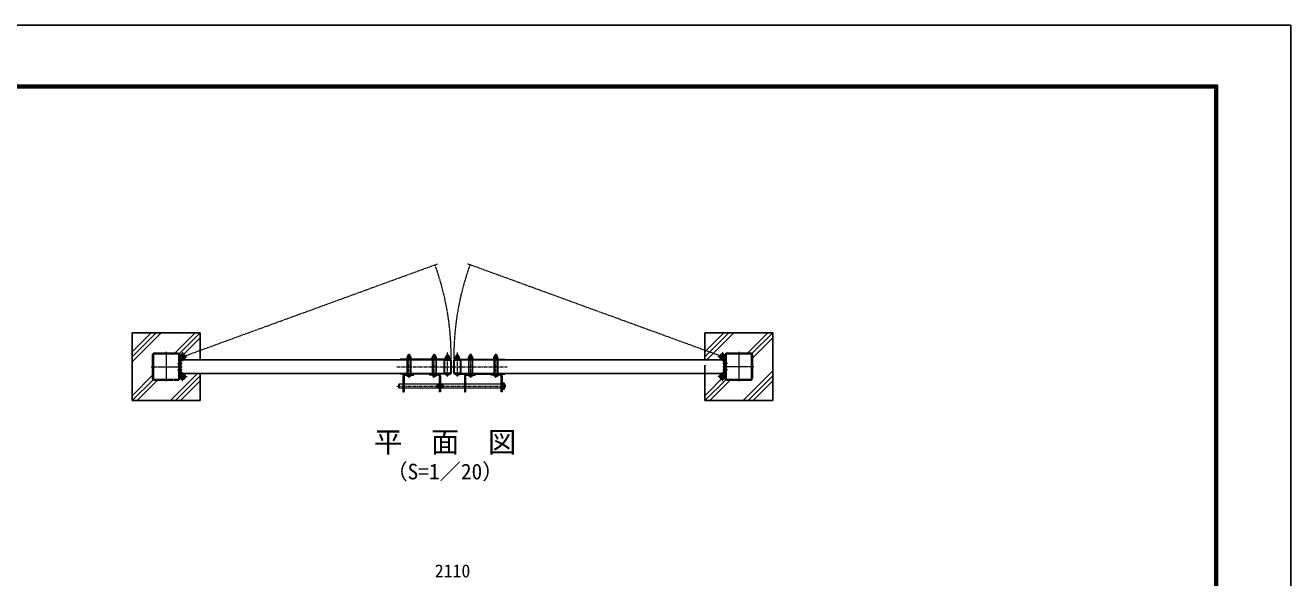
# Model space of a CAD drawing. Units: millimetres, scale not verified. Extents: x -4200 to 4200, y -2970 to 2970.
# Drawn here: x -462 to 4200, y 936 to 2970 of the extents above; entities that cross this region are included whole.
import ezdxf
from ezdxf.enums import TextEntityAlignment as Align

# ---------------------------------------------------------------- set-up
doc = ezdxf.new("R2010")
doc.units = ezdxf.units.MM
doc.header["$LTSCALE"] = 10
for name, pattern in [('USER1', [2, 1.25, -0.25, 0.25, -0.25]), ('USER2', [1.125, 0.75, -0.125, 0.125, -0.125]), ('USER3', [0.375, 0.25, -0.125]), ('USER4', [1.25, 0.625, -0.125, 0.125, -0.125, 0.125, -0.125])]:
    doc.linetypes.add(name, pattern=pattern)
for name, color, linetype, lineweight in [('0-0_D-TTL-TXT', 7, 'Continuous', 25), ('0-1_D-TTL', 7, 'Continuous', 25), ('0-2_D-STR1', 1, 'Continuous', 25), ('0-4_D-STR-DIM', 7, 'Continuous', 13), ('0-7_D-BMK', 2, 'USER1', 13), ('0-8_D-STR4', 7, 'Continuous', 25), ('0-9_D-DCR-HCH', 7, 'Continuous', 13), ('0-A_D-STR3', 3, 'Continuous', 13)]:
    doc.layers.add(name, color=color, linetype=linetype, lineweight=lineweight)
doc.styles.add('ＭＳ ゴシック', font='')
doc.styles.get('ＭＳ ゴシック').set_extended_font_data('MS Gothic')

msp = doc.modelspace()

# ---------------------------------------------------------------- linework, layer by layer
at = {"layer": '0-1_D-TTL', "color": 2}
msp.add_lwpolyline([(-4200, 2970), (4200, 2970), (4200, -2970), (-4200, -2970)], close=True, dxfattribs=at)
at = {"layer": '0-1_D-TTL'}
for points in [[(-3930, 2750), (3930, 2750), (3930, -2750), (-3930, -2750)], [(-3927.5, 2747.5), (3927.5, 2747.5), (3927.5, -2747.5), (-3927.5, -2747.5)], [(-3925, 2745), (3925, 2745), (3925, -2745), (-3925, -2745)], [(-3922.5, 2742.5), (3922.5, 2742.5), (3922.5, -2742.5), (-3922.5, -2742.5)], [(-3920, 2740), (3920, 2740), (3920, -2740), (-3920, -2740)]]:
    msp.add_lwpolyline(points, close=True, dxfattribs=at)
at = {"layer": '0-2_D-STR1', "linetype": 'USER4'}
for p, q in [((6.7, 1756.77), (6.7, 1669.57)), ((9.9, 1756.77), (9.9, 1669.57)), ((100.3, 1763.17), (13.1, 1763.17)), ((100.3, 1759.97), (13.1, 1759.97)), ((103.5, 1669.57), (103.5, 1756.77)), ((2119.9, 1669.57), (2119.9, 1756.77)), ((2123.1, 1763.17), (2210.3, 1763.17)), ((2123.1, 1759.97), (2210.3, 1759.97)), ((2213.5, 1756.77), (2213.5, 1669.57)), ((2216.7, 1756.77), (2216.7, 1669.57)), ((13.1, 1666.37), (100.3, 1666.37)), ((13.1, 1663.17), (100.3, 1663.17)), ((2210.3, 1666.37), (2123.1, 1666.37)), ((2210.3, 1663.17), (2123.1, 1663.17))]:
    msp.add_line(p, q, dxfattribs=at)
at = {"layer": '0-2_D-STR1'}
for p, q in [((106.7, 1756.77), (106.7, 1676.47)), ((106.7, 1669.57), (106.7, 1756.77)), ((1080.7, 1738.17), (111.7, 1738.17)), ((1080.7, 1689.77), (1080.7, 1736.57)), ((1080.7, 1689.77), (1080.7, 1736.57)), ((1082.3, 1738.17), (1105.1, 1738.17)), ((1082.3, 1738.17), (1105.1, 1738.17)), ((1106.7, 1736.57), (1106.7, 1689.77)), ((1106.7, 1736.57), (1106.7, 1689.77)), ((1116.7, 1736.57), (1116.7, 1689.77)), ((1116.7, 1736.57), (1116.7, 1689.77)), ((1141.1, 1738.17), (1118.3, 1738.17)), ((1141.1, 1738.17), (1118.3, 1738.17)), ((1142.7, 1738.17), (2111.7, 1738.17)), ((1142.7, 1689.77), (1142.7, 1736.57)), ((1142.7, 1689.77), (1142.7, 1736.57)), ((2111.7, 1688.17), (2111.7, 1738.17)), ((2116.7, 1756.77), (2116.7, 1676.47)), ((2116.7, 1669.57), (2116.7, 1756.77)), ((1080.7, 1688.17), (111.7, 1688.17)), ((1105.1, 1688.17), (1082.3, 1688.17)), ((1105.1, 1688.17), (1082.3, 1688.17)), ((1118.3, 1688.17), (1141.1, 1688.17)), ((1118.3, 1688.17), (1141.1, 1688.17)), ((1142.7, 1688.17), (2111.7, 1688.17))]:
    msp.add_line(p, q, dxfattribs=at)
for points in [[(1105.1, 1689.77), (1082.3, 1689.77), (1082.3, 1736.57), (1105.1, 1736.57)], [(1105.1, 1689.77), (1082.3, 1689.77), (1082.3, 1736.57), (1105.1, 1736.57)], [(1118.3, 1689.77), (1141.1, 1689.77), (1141.1, 1736.57), (1118.3, 1736.57)], [(1118.3, 1689.77), (1141.1, 1689.77), (1141.1, 1736.57), (1118.3, 1736.57)]]:
    msp.add_lwpolyline(points, close=True, dxfattribs=at)
at = {"layer": '0-2_D-STR1', "linetype": 'USER4'}
for centre, radius, start, end in [((13.1, 1756.77), 6.4, 90, 180), ((13.1, 1756.77), 3.2, 90, 180), ((100.3, 1756.77), 6.4, 0, 90), ((100.3, 1756.77), 3.2, 0, 90), ((2123.1, 1756.77), 6.4, 90, 180), ((2123.1, 1756.77), 3.2, 90, 180), ((2210.3, 1756.77), 6.4, 0, 90), ((2210.3, 1756.77), 3.2, 0, 90), ((13.1, 1669.57), 6.4, 180, 270), ((13.1, 1669.57), 3.2, 180, 270), ((100.3, 1669.57), 6.4, 270, 0), ((100.3, 1669.57), 3.2, 270, 0), ((2123.1, 1669.57), 6.4, 180, 270), ((2123.1, 1669.57), 3.2, 180, 270), ((2210.3, 1669.57), 6.4, 270, 0), ((2210.3, 1669.57), 3.2, 270, 0)]:
    msp.add_arc(centre, radius, start, end, dxfattribs=at)
at = {"layer": '0-2_D-STR1'}
for centre, start, end in [((1082.3, 1736.57), 90, 180), ((1082.3, 1736.57), 90, 180), ((1105.1, 1736.57), 0, 90), ((1105.1, 1736.57), 0, 90), ((1118.3, 1736.57), 90, 180), ((1118.3, 1736.57), 90, 180), ((1141.1, 1736.57), 0, 90), ((1141.1, 1736.57), 0, 90), ((1082.3, 1689.77), 180, 270), ((1082.3, 1689.77), 180, 270), ((1105.1, 1689.77), 270, 0), ((1105.1, 1689.77), 270, 0), ((1118.3, 1689.77), 180, 270), ((1118.3, 1689.77), 180, 270), ((1141.1, 1689.77), 270, 0), ((1141.1, 1689.77), 270, 0)]:
    msp.add_arc(centre, 1.6, start, end, dxfattribs=at)
at = {"layer": '0-7_D-BMK', "linetype": 'USER4'}
for p, q in [((117.4, 1749.87), (1056.95, 2091.84)), ((2106, 1749.87), (1166.45, 2091.84))]:
    msp.add_line(p, q, dxfattribs=at)
at = {"layer": '0-7_D-BMK', "linetype": 'USER2'}
for p, q in [((56.7, 1768.17), (56.7, 1658.17)), ((98.5, 1725.17), (116.2, 1725.17)), ((101.14, 1749.87), (133.67, 1749.87)), ((117.4, 1766.14), (117.4, 1733.61)), ((2122.27, 1749.87), (2089.74, 1749.87)), ((2106, 1766.14), (2106, 1733.61)), ((2124.9, 1725.17), (2107.2, 1725.17)), ((2166.7, 1768.17), (2166.7, 1658.17)), ((1.7, 1713.17), (116.2, 1713.17)), ((98.5, 1701.17), (116.2, 1701.17)), ((117.4, 1660.21), (117.4, 1692.74)), ((2106, 1660.21), (2106, 1692.74)), ((2221.7, 1713.17), (2107.2, 1713.17)), ((2124.9, 1701.17), (2107.2, 1701.17)), ((101.14, 1676.47), (133.67, 1676.47)), ((2122.27, 1676.47), (2089.74, 1676.47))]:
    msp.add_line(p, q, dxfattribs=at)
at = {"layer": '0-7_D-BMK'}
for p, q in [((951.71, 1672.37), (951.71, 1760.45)), ((1044.7, 1672.37), (1044.7, 1760.45)), ((1044.7, 1672.37), (1044.7, 1760.45)), ((1093.7, 1676.87), (1093.7, 1764.95)), ((1093.7, 1743.47), (1093.7, 1735.17)), ((1129.7, 1676.87), (1129.7, 1764.95)), ((1129.7, 1743.47), (1129.7, 1735.17)), ((1178.7, 1672.37), (1178.7, 1760.45)), ((1271.7, 1672.37), (1271.7, 1760.45)), ((906.19, 1713.17), (1312.85, 1713.17)), ((951.71, 1688.87), (951.71, 1678.37)), ((1044.7, 1682.87), (1044.7, 1691.17)), ((1044.7, 1688.87), (1044.7, 1678.37)), ((1093.7, 1682.87), (1093.7, 1691.17)), ((1129.7, 1682.87), (1129.7, 1691.17)), ((1178.7, 1682.87), (1178.7, 1691.17)), ((1178.7, 1688.87), (1178.7, 1678.37)), ((1271.7, 1688.87), (1271.7, 1678.37)), ((906.45, 1641.87), (1303.95, 1641.87))]:
    msp.add_line(p, q, dxfattribs=at)
at = {"layer": '0-7_D-BMK', "linetype": 'USER4'}
for centre, start, end in [((117.4, 1749.87), 359.45567, 20), ((2106, 1749.87), 160, 180.54433)]:
    msp.add_arc(centre, 989.39, start, end, dxfattribs=at)
at = {"layer": '0-8_D-STR4'}
for p, q in [((181.7, 1738.17), (181.7, 1838.17)), ((2041.7, 1838.17), (2291.7, 1838.17)), ((2041.7, 1767.92), (2111.95, 1838.17)), ((2041.7, 1749.54), (2130.34, 1838.17)), ((2041.7, 1738.17), (2041.7, 1838.17)), ((2048.72, 1738.17), (2148.72, 1838.17)), ((2198.32, 1763.17), (2273.32, 1838.17)), ((2216.7, 1744.79), (2291.7, 1819.79)), ((181.7, 1588.17), (181.7, 1688.17)), ((2041.7, 1588.17), (2041.7, 1718.17)), ((2042.15, 1607.01), (2116.7, 1681.56)), ((2182.37, 1588.17), (2291.7, 1697.51)), ((2200.75, 1588.17), (2291.7, 1679.12)), ((2041.7, 1588.17), (2118.58, 1665.05)), ((2060.09, 1588.17), (2135.09, 1663.17)), ((2219.14, 1588.17), (2291.7, 1660.74)), ((-68.3, 1588.17), (181.7, 1588.17)), ((2291.7, 1588.17), (2041.7, 1588.17))]:
    msp.add_line(p, q, dxfattribs=at)
for points in [[(181.7, 1838.17), (-68.3, 1838.17), (-68.3, 1588.17)], [(2214.83, 1761.3), (2291.7, 1838.17), (2291.7, 1588.17)]]:
    msp.add_lwpolyline(points, dxfattribs=at)
at = {"layer": '0-9_D-DCR-HCH'}
for p, q in [((-68.3, 1731.15), (38.72, 1838.17)), ((-68.3, 1749.54), (20.34, 1838.17)), ((-68.3, 1767.92), (1.95, 1838.17)), ((88.32, 1763.17), (163.32, 1838.17)), ((106.7, 1763.17), (181.7, 1838.17)), ((106.7, 1744.79), (181.7, 1819.79)), ((-67.85, 1607.01), (6.7, 1681.56)), ((72.37, 1588.17), (172.37, 1688.17)), ((90.75, 1588.17), (181.7, 1679.12)), ((-68.3, 1588.17), (8.58, 1665.05)), ((-49.91, 1588.17), (25.09, 1663.17)), ((109.14, 1588.17), (181.7, 1660.74))]:
    msp.add_line(p, q, dxfattribs=at)
at = {"layer": '0-A_D-STR3'}
for p, q in [((106.7, 1730.17), (111.2, 1730.17)), ((111.2, 1749.87), (111.2, 1676.47)), ((111.2, 1741.15), (113.81, 1744.82)), ((919.2, 1740.47), (919.2, 1738.17)), ((1104.2, 1740.47), (919.2, 1740.47)), ((1104.2, 1738.17), (919.2, 1738.17)), ((959.96, 1740.47), (943.96, 1740.47)), ((959.66, 1744.07), (944.26, 1744.07)), ((944.26, 1744.07), (944.26, 1742.07)), ((944.26, 1742.07), (959.66, 1742.07)), ((944.46, 1744.07), (944.46, 1749.87)), ((959.46, 1744.07), (944.46, 1744.07)), ((957.73, 1750.57), (946.19, 1750.57)), ((948.38, 1756.37), (947.71, 1755.69)), ((947.71, 1750.57), (947.71, 1755.69)), ((948.21, 1744.07), (948.21, 1749.87)), ((948.38, 1750.57), (948.38, 1756.37)), ((948.38, 1756.37), (955.03, 1756.37)), ((951.46, 1744.07), (951.46, 1742.07)), ((961.46, 1740.47), (951.96, 1740.47)), ((952.46, 1744.07), (952.46, 1742.07)), ((955.03, 1750.57), (955.03, 1756.37)), ((955.71, 1750.57), (955.71, 1755.69)), ((955.71, 1744.07), (955.71, 1749.87)), ((959.46, 1744.07), (959.46, 1749.87)), ((959.66, 1742.07), (959.66, 1744.07)), ((959.66, 1688.17), (959.66, 1738.17)), ((959.96, 1742.07), (959.96, 1740.47)), ((1052.7, 1740.47), (1036.7, 1740.47)), ((1052.4, 1744.07), (1037, 1744.07)), ((1037, 1744.07), (1037, 1742.07)), ((1037, 1742.07), (1052.4, 1742.07)), ((1037.2, 1744.07), (1037.2, 1749.87)), ((1052.2, 1744.07), (1037.2, 1744.07)), ((1050.48, 1750.57), (1038.93, 1750.57)), ((1041.38, 1756.37), (1040.7, 1755.69)), ((1040.7, 1750.57), (1040.7, 1755.69)), ((1040.95, 1744.07), (1040.95, 1749.87)), ((1041.38, 1750.57), (1041.38, 1756.37)), ((1041.38, 1756.37), (1048.02, 1756.37)), ((1044.2, 1744.07), (1044.2, 1742.07)), ((1045.2, 1744.07), (1045.2, 1742.07)), ((1048.02, 1750.57), (1048.02, 1756.37)), ((1048.45, 1744.07), (1048.45, 1749.87)), ((1048.7, 1750.57), (1048.7, 1755.69)), ((1052.2, 1744.07), (1052.2, 1749.87)), ((1052.4, 1742.07), (1052.4, 1744.07)), ((1052.7, 1742.07), (1052.7, 1740.47)), ((1101.7, 1740.47), (1085.7, 1740.47)), ((1101.4, 1744.07), (1086, 1744.07)), ((1086, 1744.07), (1086, 1742.07)), ((1086, 1742.07), (1101.4, 1742.07)), ((1086.2, 1744.07), (1086.2, 1749.87)), ((1101.2, 1744.07), (1086.2, 1744.07)), ((1099.48, 1750.57), (1087.93, 1750.57)), ((1090.38, 1755.87), (1089.7, 1755.19)), ((1089.7, 1750.57), (1089.7, 1755.19)), ((1089.95, 1744.07), (1089.95, 1749.87)), ((1090.38, 1750.57), (1090.38, 1755.87)), ((1090.38, 1755.87), (1097.02, 1755.87)), ((1093.2, 1744.07), (1093.2, 1742.07)), ((1094.2, 1744.07), (1094.2, 1742.07)), ((1097.02, 1750.57), (1097.02, 1755.87)), ((1097.45, 1744.07), (1097.45, 1749.87)), ((1097.7, 1750.57), (1097.7, 1755.19)), ((1101.2, 1744.07), (1101.2, 1749.87)), ((1101.4, 1742.07), (1101.4, 1744.07)), ((1101.7, 1742.07), (1101.7, 1740.47)), ((1104.2, 1740.47), (1104.2, 1738.17)), ((1119.2, 1740.47), (1119.2, 1738.17)), ((1119.2, 1740.47), (1304.2, 1740.47)), ((1119.2, 1738.17), (1304.2, 1738.17)), ((1121.7, 1742.07), (1121.7, 1740.47)), ((1121.7, 1740.47), (1137.7, 1740.47)), ((1122, 1744.07), (1137.4, 1744.07)), ((1122, 1742.07), (1122, 1744.07)), ((1137.4, 1742.07), (1122, 1742.07)), ((1122.2, 1744.07), (1122.2, 1749.87)), ((1122.2, 1744.07), (1137.2, 1744.07)), ((1123.92, 1750.57), (1135.47, 1750.57)), ((1125.7, 1750.57), (1125.7, 1755.19)), ((1125.95, 1744.07), (1125.95, 1749.87)), ((1126.38, 1750.57), (1126.38, 1755.87)), ((1133.02, 1755.87), (1126.38, 1755.87)), ((1129.2, 1744.07), (1129.2, 1742.07)), ((1130.2, 1744.07), (1130.2, 1742.07)), ((1133.02, 1750.57), (1133.02, 1755.87)), ((1133.02, 1755.87), (1133.7, 1755.19)), ((1133.45, 1744.07), (1133.45, 1749.87)), ((1133.7, 1750.57), (1133.7, 1755.19)), ((1137.2, 1744.07), (1137.2, 1749.87)), ((1137.4, 1744.07), (1137.4, 1742.07)), ((1170.7, 1742.07), (1170.7, 1740.47)), ((1170.7, 1740.47), (1186.7, 1740.47)), ((1170.7, 1740.47), (1186.7, 1740.47)), ((1171, 1744.07), (1186.4, 1744.07)), ((1171, 1742.07), (1171, 1744.07)), ((1186.4, 1742.07), (1171, 1742.07)), ((1171.2, 1744.07), (1171.2, 1749.87)), ((1171.2, 1744.07), (1186.2, 1744.07)), ((1172.92, 1750.57), (1184.47, 1750.57)), ((1174.7, 1750.57), (1174.7, 1755.69)), ((1174.95, 1744.07), (1174.95, 1749.87)), ((1175.38, 1750.57), (1175.38, 1756.37)), ((1182.02, 1756.37), (1175.38, 1756.37)), ((1178.2, 1744.07), (1178.2, 1742.07)), ((1179.2, 1744.07), (1179.2, 1742.07)), ((1182.02, 1750.57), (1182.02, 1756.37)), ((1182.02, 1756.37), (1182.7, 1755.69)), ((1182.45, 1744.07), (1182.45, 1749.87)), ((1182.7, 1750.57), (1182.7, 1755.69)), ((1186.2, 1744.07), (1186.2, 1749.87)), ((1186.4, 1744.07), (1186.4, 1742.07)), ((1261.95, 1740.47), (1271.45, 1740.47)), ((1263.45, 1742.07), (1263.45, 1740.47)), ((1263.45, 1740.47), (1279.45, 1740.47)), ((1263.75, 1744.07), (1279.15, 1744.07)), ((1263.75, 1742.07), (1263.75, 1744.07)), ((1279.15, 1742.07), (1263.75, 1742.07)), ((1263.95, 1744.07), (1263.95, 1749.87)), ((1263.95, 1744.07), (1278.95, 1744.07)), ((1265.67, 1750.57), (1277.22, 1750.57)), ((1267.7, 1750.57), (1267.7, 1755.69)), ((1267.7, 1744.07), (1267.7, 1749.87)), ((1268.38, 1750.57), (1268.38, 1756.37)), ((1275.02, 1756.37), (1268.38, 1756.37)), ((1270.95, 1744.07), (1270.95, 1742.07)), ((1271.95, 1744.07), (1271.95, 1742.07)), ((1275.02, 1750.57), (1275.02, 1756.37)), ((1275.02, 1756.37), (1275.7, 1755.69)), ((1275.2, 1744.07), (1275.2, 1749.87)), ((1275.7, 1750.57), (1275.7, 1755.69)), ((1278.95, 1744.07), (1278.95, 1749.87)), ((1279.15, 1744.07), (1279.15, 1742.07)), ((1304.2, 1740.47), (1304.2, 1738.17)), ((2112.2, 1741.15), (2109.59, 1744.82)), ((2112.2, 1749.87), (2112.2, 1676.47)), ((2116.7, 1730.17), (2112.2, 1730.17)), ((106.7, 1720.17), (111.2, 1720.17)), ((106.7, 1709.42), (111.2, 1709.42)), ((106.7, 1706.17), (111.2, 1706.17)), ((106.7, 1696.17), (111.2, 1696.17)), ((111.2, 1685.19), (113.81, 1681.53)), ((919.2, 1685.87), (919.2, 1688.17)), ((1104.2, 1688.17), (919.2, 1688.17)), ((1104.2, 1685.87), (919.2, 1685.87)), ((933.21, 1679.87), (933.21, 1620.87)), ((934.71, 1685.87), (968.71, 1685.87)), ((934.71, 1681.37), (968.71, 1681.37)), ((960.71, 1681.37), (942.71, 1681.37)), ((959.71, 1681.37), (943.71, 1681.37)), ((961.46, 1685.87), (951.96, 1685.87)), ((968.71, 1681.37), (968.71, 1685.87)), ((1061.7, 1685.87), (1027.7, 1685.87)), ((1027.7, 1681.37), (1027.7, 1685.87)), ((1061.7, 1681.37), (1027.7, 1681.37)), ((1053.7, 1681.37), (1035.7, 1681.37)), ((1052.7, 1681.37), (1036.7, 1681.37)), ((1063.2, 1679.87), (1063.2, 1620.87)), ((1102.7, 1685.87), (1084.7, 1685.87)), ((1104.2, 1685.87), (1104.2, 1688.17)), ((1119.2, 1685.87), (1119.2, 1688.17)), ((1119.2, 1688.17), (1304.2, 1688.17)), ((1119.2, 1685.87), (1304.2, 1685.87)), ((1120.7, 1685.87), (1138.7, 1685.87)), ((1160.2, 1679.87), (1160.2, 1620.87)), ((1161.7, 1685.87), (1195.7, 1685.87)), ((1161.7, 1681.37), (1195.7, 1681.37)), ((1169.7, 1681.37), (1187.7, 1681.37)), ((1170.7, 1681.37), (1186.7, 1681.37)), ((1195.7, 1681.37), (1195.7, 1685.87)), ((1288.7, 1685.87), (1254.7, 1685.87)), ((1254.7, 1681.37), (1254.7, 1685.87)), ((1288.7, 1681.37), (1254.7, 1681.37)), ((1261.95, 1685.87), (1271.45, 1685.87)), ((1262.7, 1681.37), (1280.7, 1681.37)), ((1263.7, 1681.37), (1279.7, 1681.37)), ((1290.2, 1679.87), (1290.2, 1620.87)), ((1304.2, 1685.87), (1304.2, 1688.17)), ((2112.2, 1685.19), (2109.59, 1681.53)), ((2116.7, 1720.17), (2112.2, 1720.17)), ((2116.7, 1709.42), (2112.2, 1709.42)), ((2116.7, 1706.17), (2112.2, 1706.17)), ((2116.7, 1696.17), (2112.2, 1696.17)), ((915.45, 1649.87), (928.71, 1649.87)), ((915.45, 1649.87), (915.45, 1633.87)), ((928.71, 1633.87), (915.45, 1633.87)), ((933.21, 1649.87), (1063.2, 1649.87)), ((1063.2, 1633.87), (933.21, 1633.87)), ((1067.7, 1649.87), (1155.7, 1649.87)), ((1155.7, 1633.87), (1067.7, 1633.87)), ((1160.2, 1649.87), (1290.2, 1649.87)), ((1290.2, 1633.87), (1160.2, 1633.87)), ((1294.7, 1649.87), (1298.45, 1649.87)), ((1298.45, 1633.87), (1294.7, 1633.87)), ((1298.45, 1652.87), (1298.45, 1630.87)), ((1298.45, 1649.87), (1298.45, 1633.87)), ((1298.45, 1647.87), (1298.45, 1635.87)), ((1302.95, 1636.62), (1302.95, 1647.12)), ((1303.85, 1647.12), (1302.95, 1647.12)), ((1303.85, 1636.62), (1302.95, 1636.62)), ((1306.85, 1639.62), (1306.85, 1644.12))]:
    msp.add_line(p, q, dxfattribs=at)
at = {"layer": '0-A_D-STR3', "linetype": 'USER3'}
for p, q in [((945.36, 1738.17), (945.36, 1688.17)), ((958.06, 1688.17), (958.06, 1738.17)), ((1038.35, 1738.17), (1038.35, 1688.17)), ((1051.05, 1688.17), (1051.05, 1738.17)), ((1172.35, 1738.17), (1172.35, 1688.17)), ((1185.05, 1688.17), (1185.05, 1738.17)), ((1265.35, 1738.17), (1265.35, 1688.17)), ((1278.05, 1688.17), (1278.05, 1738.17))]:
    msp.add_line(p, q, dxfattribs=at)
at = {"layer": '0-A_D-STR3'}
for points in [[(959.66, 1738.17), (943.76, 1738.17), (943.76, 1688.17)], [(959.96, 1742.07), (943.96, 1742.07), (943.96, 1740.47)], [(947.71, 1755.69), (955.71, 1755.69), (955.03, 1756.37)], [(1052.7, 1742.07), (1036.7, 1742.07), (1036.7, 1740.47)], [(1036.75, 1688.17), (1052.65, 1688.17), (1052.65, 1738.17)], [(1052.65, 1738.17), (1036.75, 1738.17), (1036.75, 1688.17)], [(1040.7, 1755.69), (1048.7, 1755.69), (1048.02, 1756.37)], [(1101.7, 1742.07), (1085.7, 1742.07), (1085.7, 1740.47)], [(1089.7, 1755.19), (1097.7, 1755.19), (1097.02, 1755.87)], [(1121.7, 1742.07), (1137.7, 1742.07), (1137.7, 1740.47)], [(1133.7, 1755.19), (1125.7, 1755.19), (1126.38, 1755.87)], [(1170.7, 1742.07), (1186.7, 1742.07), (1186.7, 1740.47)], [(1170.75, 1688.17), (1186.65, 1688.17), (1186.65, 1738.17)], [(1186.65, 1738.17), (1170.75, 1738.17), (1170.75, 1688.17)], [(1182.7, 1755.69), (1174.7, 1755.69), (1175.38, 1756.37)], [(1263.45, 1742.07), (1279.45, 1742.07), (1279.45, 1740.47)], [(1263.75, 1688.17), (1279.65, 1688.17), (1279.65, 1738.17)], [(1279.65, 1738.17), (1263.75, 1738.17), (1263.75, 1688.17)], [(1275.7, 1755.69), (1267.7, 1755.69), (1268.38, 1756.37)], [(928.71, 1679.87), (928.71, 1620.87), (933.21, 1620.87)], [(1067.7, 1679.87), (1067.7, 1620.87), (1063.2, 1620.87)], [(1155.7, 1679.87), (1155.7, 1620.87), (1160.2, 1620.87)], [(1294.7, 1679.87), (1294.7, 1620.87), (1290.2, 1620.87)], [(915.45, 1633.87), (913.45, 1635.87), (913.45, 1647.87), (915.45, 1649.87)], [(1298.45, 1630.87), (1302.95, 1630.87), (1302.95, 1652.87), (1298.45, 1652.87)]]:
    msp.add_lwpolyline(points, dxfattribs=at)
msp.add_lwpolyline([(1052.95, 1639.87), (1077.95, 1639.87), (1077.95, 1643.87), (1052.95, 1643.87)], close=True, dxfattribs=at)
for centre, radius, start, end in [((117.4, 1749.87), 10.7, 234.58889, 180), ((117.4, 1749.87), 6.2, 234.58889, 180), ((946.33, 1747.73), 2.85, 48.86505, 131.13495), ((951.96, 1740.18), 10.39, 68.85295, 111.14705), ((957.58, 1747.73), 2.85, 48.83491, 131.16509), ((1039.08, 1747.73), 2.85, 48.86505, 131.13495), ((1044.7, 1740.18), 10.39, 68.85295, 111.14705), ((1050.33, 1747.73), 2.85, 48.83491, 131.16509), ((1088.08, 1747.73), 2.85, 48.86505, 131.13495), ((1093.7, 1740.18), 10.39, 68.85295, 111.14705), ((1099.33, 1747.73), 2.85, 48.83491, 131.16509), ((1124.08, 1747.73), 2.85, 48.83491, 131.16509), ((1129.7, 1740.18), 10.39, 68.85295, 111.14705), ((1135.33, 1747.73), 2.85, 48.86505, 131.13495), ((1173.08, 1747.73), 2.85, 48.83491, 131.16509), ((1178.7, 1740.18), 10.39, 68.85295, 111.14705), ((1184.33, 1747.73), 2.85, 48.86505, 131.13495), ((1265.82, 1747.73), 2.85, 48.83491, 131.16509), ((1271.45, 1740.18), 10.39, 68.85295, 111.14705), ((1277.07, 1747.73), 2.85, 48.86505, 131.13495), ((2106, 1749.87), 10.7, 0, 305.41111), ((2106, 1749.87), 6.2, 0, 305.41111), ((117.4, 1676.47), 10.7, 180, 125.41111), ((117.4, 1676.47), 6.2, 180, 125.41111), ((934.71, 1679.87), 6, 90, 180), ((934.71, 1679.87), 1.5, 90, 180), ((951.71, 1689.5), 12.12, 222.07502, 317.92498), ((1044.7, 1689.5), 12.12, 222.07502, 317.92498), ((1061.7, 1679.87), 6, 0, 90), ((1061.7, 1679.87), 1.5, 0, 90), ((1093.7, 1694), 12.12, 222.07502, 317.92498), ((1129.7, 1694), 12.12, 222.07502, 317.92498), ((1161.7, 1679.87), 6, 90, 180), ((1161.7, 1679.87), 1.5, 90, 180), ((1178.7, 1689.5), 12.12, 222.07502, 317.92498), ((1271.7, 1689.5), 12.12, 222.07502, 317.92498), ((1288.7, 1679.87), 6, 0, 90), ((1288.7, 1679.87), 1.5, 0, 90), ((2106, 1676.47), 10.7, 54.58889, 0), ((2106, 1676.47), 6.2, 54.58889, 0), ((1303.85, 1644.12), 3, 0, 90), ((1303.85, 1639.62), 3, 270, 0)]:
    msp.add_arc(centre, radius, start, end, dxfattribs=at)

# ---------------------------------------------------------------- texts
at = {"layer": '0-0_D-TTL-TXT', "style": 'ＭＳ ゴシック'}
for s, height, p in [('平\u3000面\u3000図', 76.98, (822.13, 1374.09)), ('（S=1／20）', 57.7, (867.61, 1280.89))]:
    msp.add_text(s, height=height, dxfattribs=at).set_placement(p, align=Align.BOTTOM_LEFT)
at = {"layer": '0-4_D-STR-DIM', "style": 'ＭＳ ゴシック'}
msp.add_text('2110', height=48.09, dxfattribs=at).set_placement((1046.45, 922.85), align=Align.BOTTOM_LEFT)

doc.saveas('drawing.dxf')
